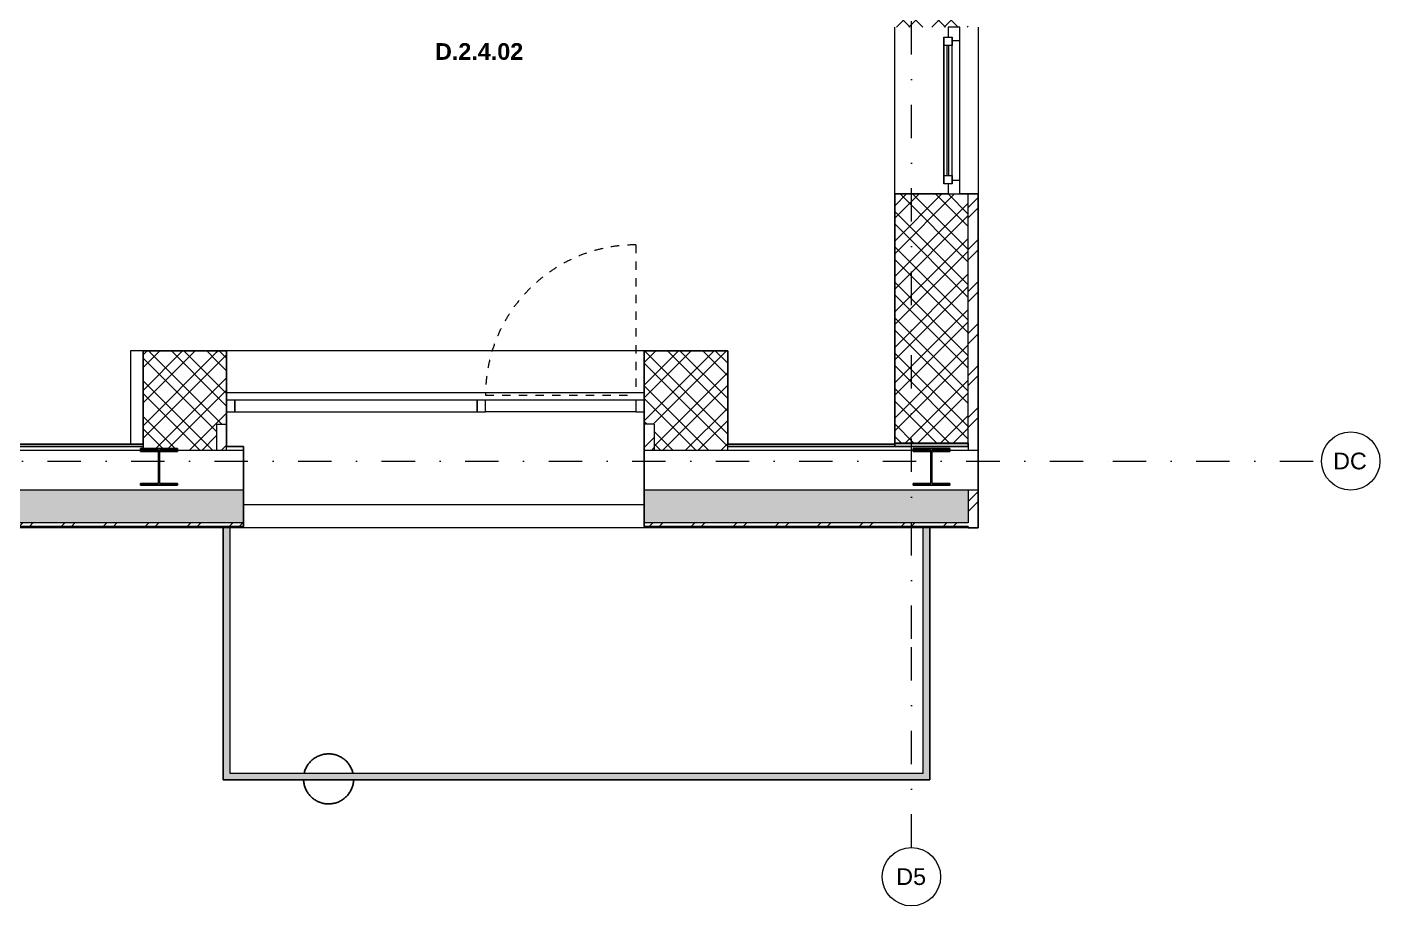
# Model space of a CAD drawing. Header units: millimetres. Extents: x -8379 to 45022, y 54514 to 72403.
# Drawn here: x 16603 to 24704, y 54514 to 59780 of the extents above; entities that cross this region are included whole.
import ezdxf

# ---------------------------------------------------------------- set-up
doc = ezdxf.new("R2010")
doc.units = ezdxf.units.MM
doc.linetypes.add('UDL_2NP_D$0$HA_Dash_2mm-S1mm', pattern=[100, 50, -50])
doc.linetypes.add('UDL_2NP_D$0$HA_DashDot_10mm-S3mm', pattern=[500, 200, -150, 0, -150])
for name, color, linetype, lineweight in [('UDL_2NP_D$0$A-AREA-____-IDEN', 252, 'Continuous', 9), ('UDL_2NP_D$0$A-DOOR-____-OTLN', 252, 'Continuous', 9), ('UDL_2NP_D$0$A-FLOR-____-OTLN', 252, 'Continuous', 9), ('UDL_2NP_D$0$A-FLOR-HRAL-OTLN', 252, 'Continuous', 9), ('UDL_2NP_D$0$A-GENM-____-OTLN', 252, 'Continuous', 9), ('UDL_2NP_D$0$A-GLAZ-____-MCUT', 252, 'Continuous', 5), ('UDL_2NP_D$0$A-GLAZ-____-OTLN', 252, 'Continuous', 5), ('UDL_2NP_D$0$A-GLAZ-CURT-MCUT', 252, 'Continuous', 5), ('UDL_2NP_D$0$A-GLAZ-CURT-OTLN', 252, 'Continuous', 5), ('UDL_2NP_D$0$A-GLAZ-CWMG-MCUT', 252, 'Continuous', 5), ('UDL_2NP_D$0$A-GLAZ-CWMG-OTLN', 252, 'Continuous', 5), ('UDL_2NP_D$0$A-ROOF-____-MCUT', 252, 'Continuous', 25), ('UDL_2NP_D$0$A-ROOF-____-OTLN', 252, 'Continuous', 9), ('UDL_2NP_D$0$A-ROOF-____-PATT', 252, 'Continuous', 25), ('UDL_2NP_D$0$A-WALL-____-MCUT', 252, 'Continuous', 9), ('UDL_2NP_D$0$A-WALL-____-OTLN', 252, 'Continuous', 9), ('UDL_2NP_D$0$A-WALL-____-PATT', 252, 'Continuous', 25), ('UDL_2NP_D$0$I-WALL-____-MCUT', 252, 'Continuous', 25), ('UDL_2NP_D$0$I-WALL-____-OTLN', 252, 'Continuous', 9), ('UDL_2NP_D$0$S-COLS-____-MCUT', 252, 'Continuous', 25), ('UDL_2NP_D$0$S-COLS-____-OTLN', 252, 'Continuous', 9), ('UDL_2NP_D$0$S-GRID-____-IDEN', 252, 'Continuous', 9), ('UDL_2NP_D$0$S-GRID-____-OTLN', 252, 'Continuous', 5)]:
    doc.layers.add(name, color=color, linetype=linetype, lineweight=lineweight)
doc.styles.add('UDL_2NP_D$0$Arial_1', font='arial.ttf', dxfattribs={"height": 100})
doc.styles.add('UDL_2NP_D$0$Arial_B', font='arialbd.ttf', dxfattribs={"height": 100})
pattern_1 = [(45, (0, 0), (-106.06602, 106.06602), []), (45, (75, 0), (-106.06602, 106.06602), []), (315, (0, 0), (106.06602, 106.06602), []), (315, (75, 0), (106.06602, 106.06602), [])]
pattern_2 = [(45, (0, 0), (-125.7236, 125.7236), []), (45, (0, 190.5), (-125.7236, 125.7236), [])]

# ---------------------------------------------------------------- blocks, each defined once
blk = doc.blocks.new('UDL_2NP_D$0$HA_sCO_Generic_H - HEB 220-1379323-UDL_2NP-D')
at = {"layer": 'UDL_2NP_D$0$S-COLS-____-MCUT'}
for p, q in [((110, 110), (-110, 110)), ((-110, 110), (-110, 99)), ((-110, 99), (-3.25, 99)), ((-3.25, 99), (-3.25, -99)), ((3.25, -99), (3.25, 99)), ((3.25, 99), (110, 99)), ((110, 99), (110, 110)), ((-110, -99), (-110, -110)), ((-3.25, -99), (-110, -99)), ((-110, -110), (110, -110)), ((110, -99), (3.25, -99)), ((110, -110), (110, -99))]:
    blk.add_line(p, q, dxfattribs=at)
blk = doc.blocks.new('UDL_2NP_D$0$HA_WD_SinglePanel - 1000x1500-1388170-UDL_2NP-D')
at = {"layer": 'UDL_2NP_D$0$A-GLAZ-____-MCUT'}
for p, q in [((-500, 170), (-500, 100)), ((-420, 170), (-500, 170)), ((-420, 125), (-420, 170)), ((500, 170), (420, 170)), ((420, 170), (420, 125)), ((500, 100), (500, 170)), ((-500, 100), (-440, 100)), ((-440, 75), (-440, 125)), ((-440, 125), (-390, 125)), ((-390, 125), (-390, 75)), ((390, 105), (-390, 105)), ((390, 95), (-390, 95)), ((390, 75), (390, 125)), ((390, 125), (440, 125)), ((440, 125), (440, 75)), ((440, 100), (500, 100)), ((-390, 75), (-440, 75)), ((440, 75), (390, 75))]:
    blk.add_line(p, q, dxfattribs=at)
at = {"layer": 'UDL_2NP_D$0$A-GLAZ-____-OTLN'}
for p, q in [((420, 170), (-420, 170)), ((440, 125), (-440, 125)), ((-440, 75), (-440, 125)), ((390, 125), (-390, 125)), ((440, 125), (440, 75)), ((-440, 75), (440, 75)), ((390, 75), (-390, 75))]:
    blk.add_line(p, q, dxfattribs=at)
blk = doc.blocks.new('UDL_2NP_D$0$Top Rail Type - Top Rail_Internal_-1448822-UDL_2NP-D')
at = {"layer": 'UDL_2NP_D$0$A-FLOR-HRAL-OTLN'}
for points in [[(17778.2, 55269.9), (17818.2, 55309.9), (17818.2, 56779.9), (17778.2, 56779.9), (17778.2, 55408.4)], [(22008.2, 55269.9), (22008.2, 56779.9), (21968.2, 56779.9), (21968.2, 55309.9)], [(18552.9, 55269.9), (22008.2, 55269.9), (21968.2, 55309.9), (17818.2, 55309.9), (17778.2, 55269.9), (18397.8, 55269.9)]]:
    blk.add_hatch(color=256, dxfattribs=at).paths.add_polyline_path(points)
for p, q in [((17778.2, 55269.9), (17778.2, 56779.9)), ((17818.2, 56779.9), (17818.2, 55309.9)), ((21968.2, 55309.9), (21968.2, 56779.9)), ((22008.2, 56779.9), (22008.2, 55269.9)), ((22008.2, 55269.9), (17778.2, 55269.9)), ((17818.2, 55309.9), (21968.2, 55309.9))]:
    blk.add_line(p, q, dxfattribs=at)
blk = doc.blocks.new('UDL_2NP_D$0$Top Rail Type - Top Rail_Internal_-V9-UDL_2NP-D')
at = {"layer": 'UDL_2NP_D$0$A-FLOR-HRAL-OTLN'}
for p, q in [((17778.2, 56779.9), (17778.2, 55269.9)), ((17818.2, 56779.9), (17818.2, 55309.9)), ((21968.2, 55309.9), (21968.2, 56779.9)), ((22008.2, 55269.9), (22008.2, 56779.9)), ((17778.2, 55269.9), (22008.2, 55269.9)), ((17818.2, 55309.9), (21968.2, 55309.9))]:
    blk.add_line(p, q, dxfattribs=at)
blk = doc.blocks.new('UDL_2NP_D$0$Systémový panel - Sklo-1480324-UDL_2NP-D')
at = {"layer": 'UDL_2NP_D$0$A-GLAZ-CURT-MCUT'}
for p, q in [((725, 0), (-725, 0)), ((-725, 0), (-725, -70)), ((725, -70), (725, 0)), ((-725, -70), (725, -70))]:
    blk.add_line(p, q, dxfattribs=at)
blk = doc.blocks.new('UDL_2NP_D$0$Obdélníková příčel - 50x70mm EXT-1479988-UDL_2NP-D')
at = {"layer": 'UDL_2NP_D$0$A-GLAZ-CWMG-MCUT'}
for p, q in [((-50, 70), (0, 70)), ((-50, 0), (-50, 70)), ((0, 0), (-50, 0)), ((0, 70), (0, 0))]:
    blk.add_line(p, q, dxfattribs=at)
blk = doc.blocks.new('UDL_2NP_D$0$Obdélníková příčel - 50x70mm EXT-1479989-UDL_2NP-D')
at = {"layer": 'UDL_2NP_D$0$A-GLAZ-CWMG-MCUT'}
for p, q in [((0, 70), (-50, 70)), ((-50, 70), (-50, 0)), ((-50, 0), (0, 0)), ((0, 0), (0, 70))]:
    blk.add_line(p, q, dxfattribs=at)
blk = doc.blocks.new('UDL_2NP_D$0$ABMV_CW_Single_Swing_Generic - Ex_Glass_SKLOPNE-1529248-UDL_2NP-D')
at = {"layer": 'UDL_2NP_D$0$A-DOOR-____-OTLN', "linetype": 'UDL_2NP_D$0$HA_Dash_2mm-S1mm', "lineweight": 5}
for p in [(450, 930), (-450, 30)]:
    blk.add_line(p, (450, 30), dxfattribs=at)
blk.add_arc((450, 30), 900, 90, 180, dxfattribs=at)
blk = doc.blocks.new('UDL_2NP_D$0$Obdélníková příčel - 50x70mm EXT-1480163-UDL_2NP-D')
at = {"layer": 'UDL_2NP_D$0$A-GLAZ-CWMG-OTLN'}
for p, q in [((3573.2, 57544.9), (2673.2, 57544.9)), ((3573.2, 57474.9), (2673.2, 57474.9))]:
    blk.add_line(p, q, dxfattribs=at)
blk = doc.blocks.new('UDL_2NP_D$0$Obdélníková příčel - 50x70mm EXT-1479993-UDL_2NP-D')
at = {"layer": 'UDL_2NP_D$0$A-GLAZ-CWMG-MCUT'}
for p, q in [((-25, 70), (25, 70)), ((-25, 0), (-25, 70)), ((25, 0), (-25, 0)), ((25, 70), (25, 0))]:
    blk.add_line(p, q, dxfattribs=at)
blk = doc.blocks.new('UDL_2NP_D$0$HA_GM_ProductsPlaceholder - LP30 - Venkovní balkonové zábradlí-1609837-UDL_2NP-D')
at = {"layer": 'UDL_2NP_D$0$A-GENM-____-OTLN', "lineweight": 25, "flags": 128}
for points in [[(145.9, 34.6), (145.7, 35.7), (144.2, 41.5), (142.4, 47.2), (140.4, 52.8), (138.2, 58.4), (135.7, 63.9), (133, 69.3), (130.2, 74.5), (127.1, 79.7), (123.8, 84.7), (120.3, 89.6), (116.6, 94.3), (112.8, 98.9), (108.7, 103.3), (104.5, 107.6), (100.1, 111.7), (95.6, 115.6), (90.9, 119.3), (86, 122.9), (81, 126.2), (75.9, 129.4), (70.7, 132.3), (65.4, 135), (59.9, 137.5), (54.4, 139.8), (48.7, 141.9), (43, 143.7), (37.2, 145.3), (31.4, 146.7), (25.5, 147.8), (19.6, 148.7), (13.6, 149.4), (7.6, 149.8), (1.6, 150), (-4.4, 149.9), (-10.4, 149.6), (-16.3, 149.1), (-22.3, 148.3), (-28.2, 147.3), (-34.1, 146.1), (-39.9, 144.6), (-45.6, 142.9), (-51.3, 140.9), (-56.9, 138.8), (-62.4, 136.4), (-67.8, 133.8), (-73.1, 131), (-78.3, 127.9), (-83.4, 124.7), (-88.3, 121.3), (-93.1, 117.6), (-97.7, 113.8), (-102.2, 109.8), (-106.5, 105.7), (-110.6, 101.3), (-114.6, 96.8), (-118.4, 92.2), (-121.9, 87.3), (-125.3, 82.4), (-128.5, 77.3), (-131.5, 72.1), (-134.3, 66.8), (-136.9, 61.4), (-139.2, 55.9), (-141.3, 50.2), (-143.2, 44.6), (-144.9, 38.8), (-145.9, 34.6)], [(-149.9, -6), (-149.5, -12), (-148.9, -18), (-148.1, -23.9), (-147, -29.8), (-145.7, -35.7), (-144.2, -41.5), (-142.4, -47.2), (-140.4, -52.8), (-138.2, -58.4), (-135.7, -63.9), (-133, -69.3), (-130.2, -74.5), (-127.1, -79.7), (-123.8, -84.7), (-120.3, -89.6), (-116.6, -94.3), (-112.8, -98.9), (-108.7, -103.3), (-104.5, -107.6), (-100.1, -111.7), (-95.6, -115.6), (-90.9, -119.3), (-86, -122.9), (-81, -126.2), (-75.9, -129.4), (-70.7, -132.3), (-65.4, -135), (-59.9, -137.5), (-54.4, -139.8), (-48.7, -141.9), (-43, -143.7), (-37.2, -145.3), (-31.4, -146.7), (-25.5, -147.8), (-19.6, -148.7), (-13.6, -149.4), (-7.6, -149.8), (-1.6, -150), (4.4, -149.9), (10.4, -149.6), (16.3, -149.1), (22.3, -148.3), (28.2, -147.3), (34.1, -146.1), (39.9, -144.6), (45.6, -142.9), (51.3, -140.9), (56.9, -138.8), (62.4, -136.4), (67.8, -133.8), (73.1, -131), (78.3, -127.9), (83.4, -124.7), (88.3, -121.3), (93.1, -117.6), (97.7, -113.8), (102.2, -109.8), (106.5, -105.7), (110.6, -101.3), (114.6, -96.8), (118.4, -92.2), (121.9, -87.3), (125.3, -82.4), (128.5, -77.3), (131.5, -72.1), (134.3, -66.8), (136.9, -61.4), (139.2, -55.9), (141.3, -50.2), (143.2, -44.6), (144.9, -38.8), (146.3, -33), (147.5, -27.1), (148.5, -21.2), (149.2, -15.2), (149.7, -9.2), (149.9, -5.4)]]:
    blk.add_lwpolyline(points, dxfattribs=at)
blk = doc.blocks.new('UDL_2NP_D$0$Grid - Radius 3_5mm-353793-UDL_2NP-D')
at = {"layer": 'UDL_2NP_D$0$S-GRID-____-IDEN'}
blk.add_circle((0, 0), 3.5, dxfattribs=at)
blk = doc.blocks.new('UDL_2NP_D')
at = {"layer": 'UDL_2NP_D$0$A-ROOF-____-PATT', "lineweight": 5}
h = blk.add_hatch(dxfattribs=at)
h.set_pattern_fill('FP_5', color=256, style=0, pattern_type=2)
h.set_pattern_definition([(0, (0, 0), (58.594, 33.829), [39.062, -78.125]), (120, (0, 0), (-58.593773, 33.829393), [39.063, -78.125]), (60, (0, 0), (0.000227, 67.658393), [0, -78.125, 39.063, 0])])
h.paths.add_polyline_path([(-5801.8, 56809.2), (-5801.8, 57004.5), (-5832.7, 57004.5), (-5832.7, 56809.2)])
h.paths.add_polyline_path([(-5741.8, 56809.2), (-3801.8, 56809.2), (-3801.8, 57004.5), (-5741.8, 57004.5)])
h.paths.add_polyline_path([(-1301.8, 56809.2), (2223.2, 56809.2), (2223.2, 57004.5), (-1301.8, 57004.5)])
h.paths.add_polyline_path([(9998.2, 56809.2), (9998.2, 57004.5), (6498.2, 57004.5), (6498.2, 56809.2), (9403.1, 56809.2)])
h.paths.add_polyline_path([(14365.7, 56809.2), (17898.2, 56809.2), (17898.2, 57004.5), (14273.2, 57004.5), (14273.2, 56809.2)])
h.paths.add_polyline_path([(22238.2, 56809.2), (22238.2, 57004.5), (20298.2, 57004.5), (20298.2, 56809.2), (21809.6, 56809.2)])
h = blk.add_hatch(dxfattribs=at)
h.set_pattern_fill('FP_4', color=256, style=0, pattern_type=2)
h.set_pattern_definition(pattern_2)
h.paths.add_polyline_path([(-5832.7, 56787.5), (-5801.8, 56787.5), (-5801.8, 56809.2), (-5832.7, 56809.2)])
h.paths.add_polyline_path([(-5484.8, 56787.5), (-3801.8, 56787.5), (-3801.8, 56809.2), (-5741.8, 56809.2), (-5741.8, 56787.5)])
h.paths.add_polyline_path([(-1301.8, 56787.5), (2223.2, 56787.5), (2223.2, 56809.2), (-1301.8, 56809.2)])
h.paths.add_polyline_path([(6498.2, 56787.5), (9998.2, 56787.5), (9998.2, 56809.2), (6498.2, 56809.2)])
h.paths.add_polyline_path([(22238.2, 56787.5), (22238.2, 56809.2), (20298.2, 56809.2), (20298.2, 56787.5), (21809.6, 56787.5)])
h.paths.add_polyline_path([(14365.7, 56787.5), (17898.2, 56787.5), (17898.2, 56809.2), (14273.2, 56809.2), (14273.2, 56787.5)])
at = {"layer": 'UDL_2NP_D$0$A-WALL-____-PATT', "lineweight": 5}
h = blk.add_hatch(dxfattribs=at)
h.set_pattern_fill('FP_4', color=256, style=0, pattern_type=2)
h.set_pattern_definition(pattern_2)
h.paths.add_polyline_path([(22238.2, 56779.9), (22298.2, 56779.9), (22298.2, 58779.9), (22238.2, 58779.9), (22238.2, 57243.1), (22297.3, 57243.1), (22297.3, 57004.5), (22238.2, 57004.5), (22238.2, 56787.5)])
h.paths.add_polyline_path([(22298.2, 59779.9), (22298.2, 61879.9), (22238.2, 61879.9), (22238.2, 59779.9)])
h.paths.add_polyline_path([(22298.2, 62504.9), (22298.2, 64504.9), (22238.2, 64504.9), (22238.2, 62504.9)])
h.paths.add_polyline_path([(22298.2, 65129.9), (22298.2, 65879.9), (22238.2, 65879.9), (22238.2, 65129.9)])
h.paths.add_polyline_path([(22238.2, 66879.9), (22298.2, 66879.9), (22298.2, 69169.9), (22238.2, 69169.9), (22238.2, 67483.6)])
h = blk.add_hatch(dxfattribs=at)
h.set_pattern_fill('FP_2', color=256, style=0, pattern_type=2)
h.set_pattern_definition(pattern_1)
h.paths.add_polyline_path([(21809.6, 57286.9), (22238.2, 57286.9), (22238.2, 58779.9), (21798.2, 58779.9), (21798.2, 57286.9)])
h.paths.add_polyline_path([(22143.2, 59779.9), (22238.2, 59779.9), (22238.2, 61879.9), (21798.2, 61879.9), (21798.2, 59779.9), (22118.2, 59779.9)])
h.paths.add_polyline_path([(21798.2, 62504.9), (22238.2, 62504.9), (22238.2, 64504.9), (21798.2, 64504.9), (21798.2, 62784.9)])
h.paths.add_polyline_path([(21798.2, 65129.9), (22238.2, 65129.9), (22238.2, 65879.9), (21798.2, 65879.9), (21798.2, 65734.9)])
h.paths.add_polyline_path([(21798.2, 66879.9), (22238.2, 66879.9), (22238.2, 68729.9), (21798.2, 68729.9), (21798.2, 67483.6)])
h = blk.add_hatch(dxfattribs=at)
h.set_pattern_fill('FP_2', color=256, style=0, pattern_type=2)
h.set_pattern_definition(pattern_1)
h.paths.add_polyline_path([(17396.5, 57243.1), (17738.2, 57243.1), (17738.2, 57839.9), (17298.2, 57839.9), (17298.2, 57254.9), (17503.2, 57254.9), (17503.2, 57243.9), (17396.5, 57243.9), (17396.5, 57243.2)])
h.paths.add_polyline_path([(17298.2, 57243.1), (17390, 57243.1), (17390, 57243.9), (17298.2, 57243.9)])
h = blk.add_hatch(dxfattribs=at)
h.set_pattern_fill('FP_2', color=256, style=0, pattern_type=2)
h.set_pattern_definition(pattern_1)
h.paths.add_polyline_path([(17738.2, 57399.9), (17798.2, 57399.9), (17798.2, 57839.9), (17738.2, 57839.9), (17738.2, 57420.9)])
h.paths.add_polyline_path([(20358.2, 57399.9), (20358.2, 57839.9), (20298.2, 57839.9), (20298.2, 57399.9)])
h = blk.add_hatch(dxfattribs=at)
h.set_pattern_fill('FP_2', color=256, style=0, pattern_type=2)
h.set_pattern_definition(pattern_1)
h.paths.add_polyline_path([(20569, 57243.1), (20798.2, 57243.1), (20798.2, 57839.9), (20358.2, 57839.9), (20358.2, 57243.1)])
h = blk.add_hatch(dxfattribs=at)
h.set_pattern_fill('FP_4', color=256, style=0, pattern_type=2)
h.set_pattern_definition(pattern_2)
h.paths.add_polyline_path([(20358.2, 57243.1), (20358.2, 57399.9), (20298.2, 57399.9), (20298.2, 57243.1)])
h = blk.add_hatch(dxfattribs=at)
h.set_pattern_fill('FP_4', color=256, style=0, pattern_type=2)
h.set_pattern_definition(pattern_2)
h.paths.add_polyline_path([(17798.2, 57243.1), (17798.2, 57339.9), (17738.2, 57339.9), (17738.2, 57243.1)])
at = {"layer": 'UDL_2NP_D$0$A-FLOR-____-OTLN'}
for p, q in [((17223.2, 57839.9), (17223.2, 57279.9)), ((17298.2, 57839.9), (17223.2, 57839.9)), ((20298.2, 57839.9), (17798.2, 57839.9)), ((17798.2, 57589.9), (20298.2, 57589.9)), ((17898.2, 56919.9), (20298.2, 56919.9)), ((20298.2, 56779.9), (17898.2, 56779.9))]:
    blk.add_line(p, q, dxfattribs=at)
at = {"layer": 'UDL_2NP_D$0$A-ROOF-____-MCUT', "lineweight": 9}
for p, q in [((17390, 57243.1), (15798.2, 57243.1)), ((17898.2, 57243.1), (17396.4, 57243.1)), ((22015, 57243.1), (20298.2, 57243.1)), ((22297.3, 57243.1), (22021.4, 57243.1)), ((22297.3, 57004.5), (22297.3, 57243.1)), ((17898.2, 57004.5), (14273.2, 57004.5)), ((22297.3, 57004.5), (20298.2, 57004.5)), ((17898.2, 56809.2), (14273.2, 56809.2)), ((22238.2, 56809.2), (20298.2, 56809.2))]:
    blk.add_line(p, q, dxfattribs=at)
at = {"layer": 'UDL_2NP_D$0$A-ROOF-____-MCUT'}
for p, q in [((17898.2, 57267.5), (17798.2, 57267.5)), ((17898.2, 56787.5), (17898.2, 57267.5)), ((20298.2, 57243.1), (20298.2, 56787.5)), ((22238.2, 57267.5), (20798.2, 57267.5)), ((14273.2, 56787.5), (17898.2, 56787.5)), ((20298.2, 56787.5), (22238.2, 56787.5))]:
    blk.add_line(p, q, dxfattribs=at)
at = {"layer": 'UDL_2NP_D$0$A-ROOF-____-OTLN'}
for p, q in [((17898.2, 56779.9), (17898.2, 56787.5)), ((20298.2, 56787.5), (20298.2, 56779.9)), ((17898.2, 56779.9), (14273.2, 56779.9)), ((22238.2, 56779.9), (20298.2, 56779.9))]:
    blk.add_line(p, q, dxfattribs=at)
at = {"layer": 'UDL_2NP_D$0$A-WALL-____-MCUT', "lineweight": 25}
for p, q in [((21798.2, 58779.9), (21798.2, 57286.9)), ((21798.2, 58779.9), (22118.2, 58779.9)), ((22188.2, 58779.9), (22238.2, 58779.9)), ((17798.2, 57839.9), (17298.2, 57839.9)), ((17298.2, 57839.9), (17298.2, 57279.9)), ((17798.2, 57399.9), (17798.2, 57839.9)), ((20298.2, 57839.9), (20298.2, 57399.9)), ((20798.2, 57839.9), (20298.2, 57839.9)), ((20798.2, 57279.9), (20798.2, 57839.9)), ((17298.2, 57279.9), (16503.2, 57279.9)), ((21798.2, 57279.9), (20798.2, 57279.9)), ((21798.2, 57286.9), (22238.2, 57286.9)), ((21798.2, 57267.5), (21798.2, 57279.9)), ((15798.2, 57267.5), (17298.2, 57267.5)), ((20298.2, 57267.5), (20298.2, 57243.1))]:
    blk.add_line(p, q, dxfattribs=at)
at = {"layer": 'UDL_2NP_D$0$A-WALL-____-MCUT'}
for p, q in [((22238.2, 57286.9), (22238.2, 58779.9)), ((17738.2, 57399.9), (17798.2, 57399.9)), ((17738.2, 57399.9), (17738.2, 57243.1)), ((20358.2, 57399.9), (20298.2, 57399.9)), ((20358.2, 57399.9), (20358.2, 57243.1)), ((17298.2, 57279.9), (17298.2, 57254.9)), ((20798.2, 57243.1), (20798.2, 57279.9)), ((17298.2, 57243.9), (17298.2, 57243.1)), ((17798.2, 57243.1), (17798.2, 57267.5)), ((22238.2, 57267.5), (22238.2, 57243.1)), ((22238.2, 57004.5), (22238.2, 56809.2))]:
    blk.add_line(p, q, dxfattribs=at)
at = {"layer": 'UDL_2NP_D$0$A-WALL-____-OTLN'}
for p, q in [((21798.2, 58779.9), (21798.2, 59779.9)), ((21798.2, 57279.9), (21798.2, 57286.9)), ((22238.2, 57282.3), (21798.2, 57282.3))]:
    blk.add_line(p, q, dxfattribs=at)
at = {"layer": 'UDL_2NP_D$0$I-WALL-____-MCUT'}
for p, q in [((22238.2, 58779.9), (22298.2, 58779.9)), ((22298.2, 56779.9), (22298.2, 58779.9)), ((17798.2, 57267.5), (17798.2, 57399.9)), ((20298.2, 57399.9), (20298.2, 57267.5)), ((22238.2, 57286.9), (22238.2, 57267.5)), ((22238.2, 56787.5), (22238.2, 56779.9)), ((22238.2, 56779.9), (22298.2, 56779.9))]:
    blk.add_line(p, q, dxfattribs=at)
at = {"layer": 'UDL_2NP_D$0$I-WALL-____-OTLN'}
blk.add_line((22298.2, 59779.9), (22298.2, 58779.9), dxfattribs=at)
at = {"layer": 'UDL_2NP_D$0$S-COLS-____-MCUT'}
for p, q in [((17390, 57243.1), (17283.2, 57243.1)), ((17283.2, 57243.1), (17283.2, 57236.5)), ((17283.2, 57236.5), (17390, 57236.5)), ((17503.2, 57243.1), (17396.4, 57243.1)), ((17396.5, 57236.5), (17503.2, 57236.5)), ((17503.2, 57236.5), (17503.2, 57243.1)), ((22015, 57243.1), (21908.2, 57243.1)), ((21908.2, 57243.1), (21908.2, 57236.5)), ((21908.2, 57236.5), (22015, 57236.5)), ((22128.2, 57243.1), (22021.4, 57243.1)), ((22021.5, 57236.5), (22128.2, 57236.5)), ((22128.2, 57236.5), (22128.2, 57243.1))]:
    blk.add_line(p, q, dxfattribs=at)
at = {"layer": 'UDL_2NP_D$0$S-GRID-____-OTLN', "linetype": 'UDL_2NP_D$0$HA_DashDot_10mm-S3mm', "lineweight": 9}
for p, q in [((21898.2, 56114.1), (21898.2, 70803)), ((-6778.8, 57179.9), (23103.6, 57179.9)), ((23103.6, 57179.9), (24353.6, 57179.9)), ((21898.2, 54864.1), (21898.2, 56114.1))]:
    blk.add_line(p, q, dxfattribs=at)
at = {"layer": 'UDL_2NP_D$0$A-DOOR-____-OTLN'}
blk.add_blockref('UDL_2NP_D$0$ABMV_CW_Single_Swing_Generic - Ex_Glass_SKLOPNE-1529248-UDL_2NP-D', (19798.2, 57544.9), dxfattribs=at)
at = {"layer": 'UDL_2NP_D$0$A-FLOR-HRAL-OTLN'}
for name in ['UDL_2NP_D$0$Top Rail Type - Top Rail_Internal_-1448822-UDL_2NP-D', 'UDL_2NP_D$0$Top Rail Type - Top Rail_Internal_-V9-UDL_2NP-D']:
    blk.add_blockref(name, (0, 0), dxfattribs=at)
at = {"layer": 'UDL_2NP_D$0$A-GENM-____-OTLN'}
blk.add_blockref('UDL_2NP_D$0$HA_GM_ProductsPlaceholder - LP30 - Venkovní balkonové zábradlí-1609837-UDL_2NP-D', (18408.5, 55275.3), dxfattribs=at)
at = {"layer": 'UDL_2NP_D$0$A-GLAZ-____-OTLN', "rotation": 270}
blk.add_blockref('UDL_2NP_D$0$HA_WD_SinglePanel - 1000x1500-1388170-UDL_2NP-D', (22018.2, 59279.9), dxfattribs=at)
at = {"layer": 'UDL_2NP_D$0$A-GLAZ-CURT-OTLN'}
blk.add_blockref('UDL_2NP_D$0$Systémový panel - Sklo-1480324-UDL_2NP-D', (18573.2, 57544.9), dxfattribs=at)
at = {"layer": 'UDL_2NP_D$0$A-GLAZ-CWMG-OTLN', "rotation": 180}
blk.add_blockref('UDL_2NP_D$0$Obdélníková příčel - 50x70mm EXT-1479989-UDL_2NP-D', (17798.2, 57544.9), dxfattribs=at)
at = {"layer": 'UDL_2NP_D$0$A-GLAZ-CWMG-OTLN', "extrusion": (0, 0, -1), "rotation": 180}
for name, p in [('UDL_2NP_D$0$Obdélníková příčel - 50x70mm EXT-1479993-UDL_2NP-D', (-19323.2, 57544.9)), ('UDL_2NP_D$0$Obdélníková příčel - 50x70mm EXT-1479988-UDL_2NP-D', (-20298.2, 57544.9))]:
    blk.add_blockref(name, p, dxfattribs=at)
at = {"layer": 'UDL_2NP_D$0$A-GLAZ-CWMG-OTLN'}
blk.add_blockref('UDL_2NP_D$0$Obdélníková příčel - 50x70mm EXT-1480163-UDL_2NP-D', (16675, 0), dxfattribs=at)
at = {"layer": 'UDL_2NP_D$0$S-COLS-____-OTLN'}
for p in [(17393.2, 57144.9), (22018.2, 57144.9)]:
    blk.add_blockref('UDL_2NP_D$0$HA_sCO_Generic_H - HEB 220-1379323-UDL_2NP-D', p, dxfattribs=at)
at = {"layer": 'UDL_2NP_D$0$S-GRID-____-IDEN', "xscale": 49.99999999999998, "yscale": 49.99999999999998, "zscale": 49.99999999999998, "rotation": 269.9999999999996}
blk.add_blockref('UDL_2NP_D$0$Grid - Radius 3_5mm-353793-UDL_2NP-D', (24528.6, 57179.9), dxfattribs=at)
at = {"layer": 'UDL_2NP_D$0$S-GRID-____-IDEN', "xscale": 49.99999999999998, "yscale": 49.99999999999998, "zscale": 49.99999999999998}
blk.add_blockref('UDL_2NP_D$0$Grid - Radius 3_5mm-353793-UDL_2NP-D', (21898.2, 54689.1), dxfattribs=at)
at = {"layer": 'UDL_2NP_D$0$A-AREA-____-IDEN', "lineweight": 5, "insert": (19045.9, 59683.4), "char_height": 100, "width": 653.375, "attachment_point": 1, "style": 'UDL_2NP_D$0$Arial_B'}
blk.add_mtext('D.2.4.02', dxfattribs=at)
at = {"layer": 'UDL_2NP_D$0$S-GRID-____-IDEN', "lineweight": 5, "char_height": 100, "attachment_point": 1, "style": 'UDL_2NP_D$0$Arial_1'}
for s, insert, width in [('DC', (24423.1, 57230), 248.523), ('D5', (21807.3, 54739.8), 220.464)]:
    blk.add_mtext(s, dxfattribs=dict(at, insert=insert, width=width))

msp = doc.modelspace()

# ---------------------------------------------------------------- block references
msp.add_blockref('UDL_2NP_D', (0, 0))

doc.saveas('drawing.dxf')
